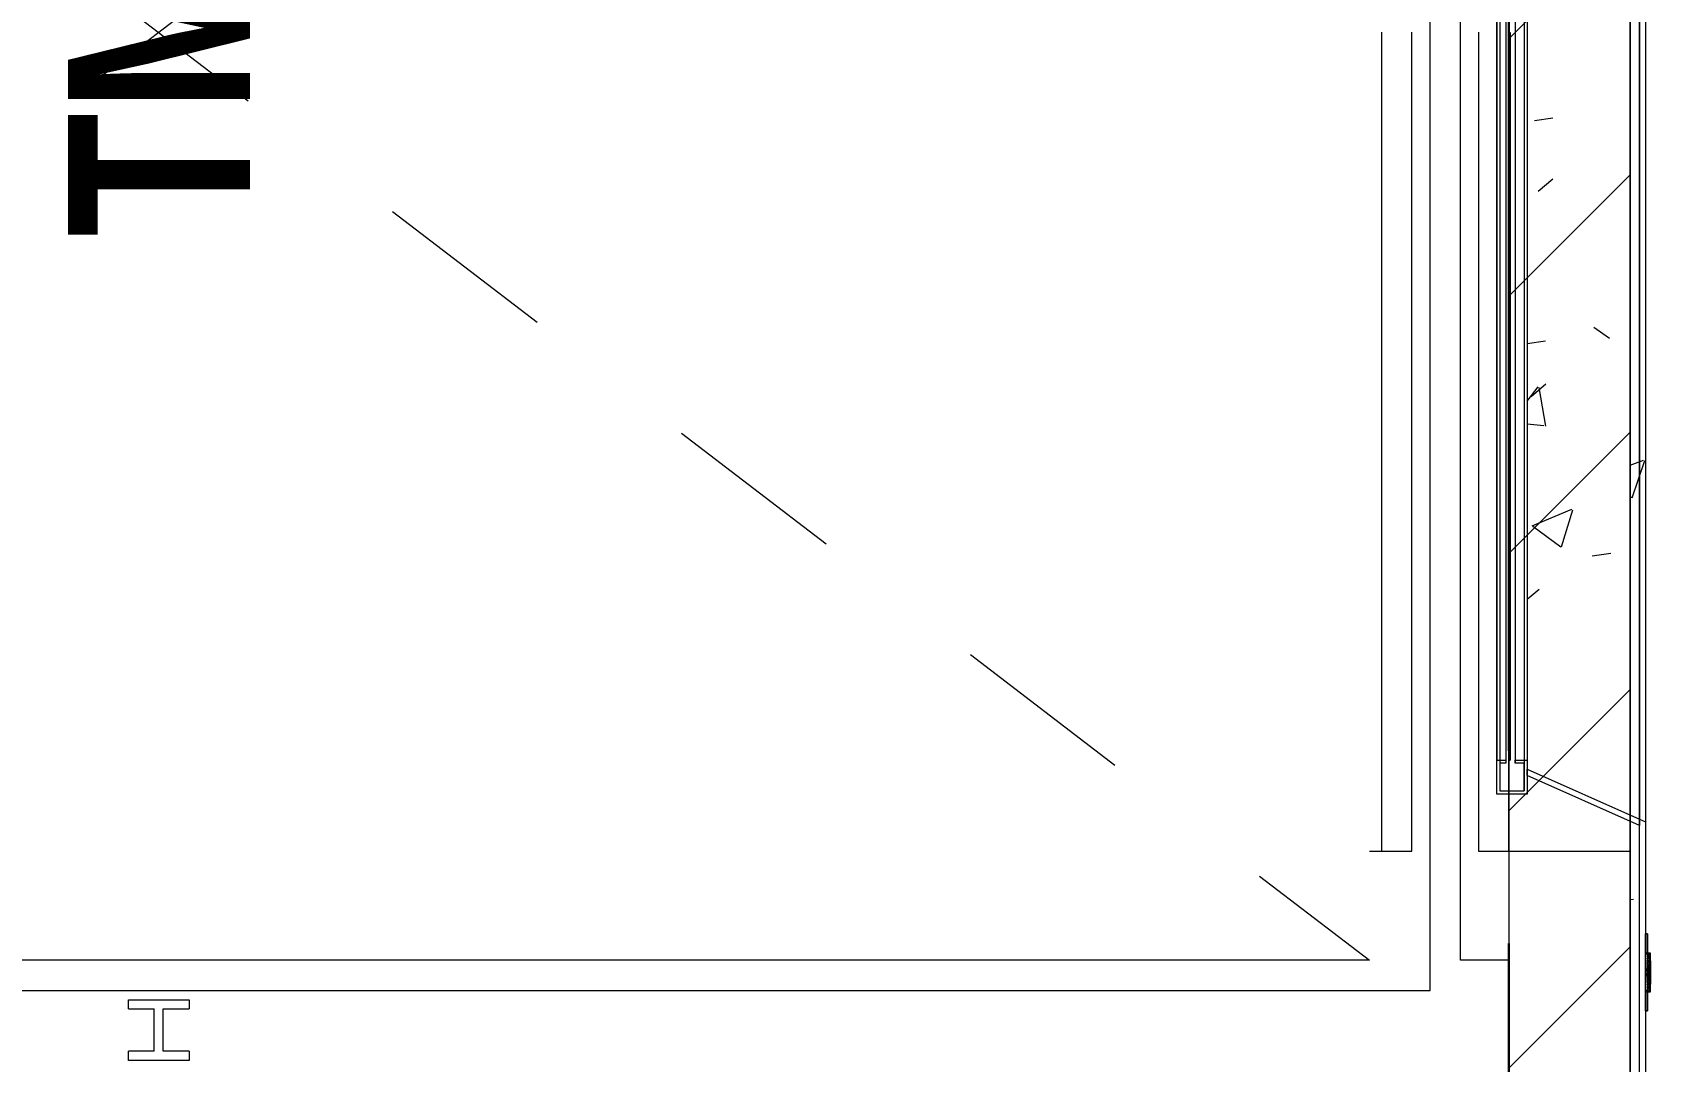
# Model space of a CAD drawing. Header units: millimetres. Extents: x -4000 to 187956, y -58990 to 162485.
# Drawn here: x 40567 to 43234, y 128288 to 129985 of the extents above; entities that cross this region are included whole.
import ezdxf

# ---------------------------------------------------------------- set-up
doc = ezdxf.new("R2010")
doc.units = ezdxf.units.MM
for name, pattern in [('Dash', [600, 300, -300]), ('Dash_2_', [635, 317.5, -317.5]), ('Grid Line', [2222.5, 1270, -317.5, 317.5, -317.5]), ('Grid Line 12_5mm', [2150, 1250, -300, 300, -300])]:
    doc.linetypes.add(name, pattern=pattern)
for name, color, linetype, lineweight in [('A-ANNO-NOTE', 131, 'Continuous', 9), ('A-DETL-GENF', 92, 'Continuous', 9), ('A-DOOR', 31, 'Continuous', 13), ('A-DOOR-HDLN', 31, 'Dash_2_', 13), ('A-WALL', 113, 'Continuous', 13), ('A-WALL-PATT', 111, 'Continuous', 13), ('S-GRID', 1, 'Continuous', 30)]:
    doc.layers.add(name, color=color, linetype=linetype, lineweight=lineweight)
doc.styles.add('Arial_B', font='arialbd.ttf', dxfattribs={"width": 0.8, "height": 300})

# ---------------------------------------------------------------- blocks, each defined once
blk = doc.blocks.new('VSC-THANG MÁY 2 - 2700-339595-FFS - TANG 1')
at = {"layer": 'A-DOOR', "lineweight": 9}
h = blk.add_hatch(dxfattribs=at)
h.set_pattern_fill('FP_13', color=256, style=0, pattern_type=2)
h.set_pattern_definition([(322.528, (-129909.95, 37102), (-63.7548, -665.734), [73.55, -809.046]), (264.53, (-129909.95, 37102), (764.226, 128.79), [55.732, -613.048]), (9.565, (-129915.26, 37046.5), (700.4678, -536.9537), [64.584, -710.419]), (318.764, (-129706.75, 37102), (-168.1687, -990.573), [109.674, -1206.419]), (6.066, (-129720.8, 37019.5), (989.697, -867.525), [97.033, -1067.36]), (260.365, (-129706.8, 37102), (989.706, -867.516), [83.729, -921.017]), (292.792, (-129757.55, 37009.2), (-409.058, -554.0287), [70.493, -775.42]), (233.56, (-129757.55, 37009.2), (736.752, -225.836), [57.39, -631.287]), (342.958, (-129791.64, 36963), (327.6892, -779.8634), [64.216, -706.372]), (310.028, (-129909.95, 37102), (338.21994, -11.28834), [31.734, -595.261, 31.734, -1249.664]), (310.028, (-129909.95, 37102), (338.21994, -11.28834), [-658.73, -612.571, 31.734, -605.359]), (278.201, (-129909.95, 37102), (400.7246, -244.1681), [30.681, -324.475, 30.681, -796.312]), (278.201, (-129909.95, 37102), (400.7246, -244.1681), [-385.837, -561.556, 30.681, -204.075]), (235.11, (-129909.95, 37309), (-22.91264, -495.4734), [31.494, -207.094, 31.494, -1700.653]), (235.11, (-129909.95, 37309), (-22.91264, -495.4734), [-270.081, -712.9, 31.494, -956.259]), (224.913, (-129909.95, 37401.8), (101.7087, -541.2912), [31.985, -283.018, 31.985, -1182.474]), (224.913, (-129909.95, 37401.8), (101.7087, -541.2912), [-346.988, -470.082, 31.985, -680.407])])
h.paths.add_polyline_path([(-1233, -100), (1383, -100), (1300.6, 85), (-1150.6, 85)])
h = blk.add_hatch(dxfattribs=at)
h.set_pattern_fill('FP_14', color=256, style=0, pattern_type=2)
h.set_pattern_definition([(320, (-129909.95, 43115), (-63.7558, -728.7365), [76.2, -838.2]), (265, (-129909.95, 43115), (764.2276, 140.9716), [60.96, -670.56]), (10.451, (-129915.26, 43054.3), (700.4668, -587.77), [64.76, -712.36]), (316.184, (-129706.75, 43115), (-168.171, -1084.316), [114.3, -1257.3]), (6.636, (-129720.8, 43024.6), (989.71, -949.61), [97.14, -1068.54]), (261.184, (-129706.8, 43115), (989.701, -949.621), [91.44, -1005.84]), (291, (-129757.55, 43013.4), (-409.0606, -606.4579), [76.2, -838.2]), (236, (-129757.55, 43013.4), (736.753, -247.2083), [60.96, -670.56]), (341.451, (-129791.64, 42962.86), (327.6855, -853.6683), [64.76, -712.36]), (307.5, (-129909.95, 43115), (338.2201, -12.3547), [33.528, -628.904, 33.528, -1320.292]), (307.5, (-129909.95, 43115), (338.2201, -12.3547), [-695.96, -647.192, 33.528, -639.572]), (277.5, (-129909.95, 43115), (400.7221, -267.2789), [33.528, -354.584, 33.528, -870.204]), (277.5, (-129909.95, 43115), (400.7221, -267.2789), [-421.64, -613.664, 33.528, -223.012]), (237.5, (-129909.95, 43341.57), (-22.91534, -542.36333), [33.528, -220.472, 33.528, -1810.512]), (237.5, (-129909.95, 43341.57), (-22.91534, -542.36333), [-287.528, -758.952, 33.528, -1018.032]), (227.5, (-129909.95, 43443.17), (101.7071, -592.517), [33.528, -296.672, 33.528, -1239.52]), (227.5, (-129909.95, 43443.17), (101.7071, -592.517), [-363.728, -492.76, 33.528, -713.232])])
h.paths.add_polyline_path([(-1885, -110), (2035, -110), (2035, -85), (-1885, -85)])
at = {"layer": 'A-DETL-GENF', "color": 250}
for p, q in [((-1620, 2390), (-1605, 2390)), ((-1620, 2290), (-1620, 2390)), ((-1605, 2347.5), (-1605, 2390)), ((-1535, 2390), (-1535, 2347.5)), ((-1535, 2390), (-1520, 2390)), ((-1520, 2390), (-1520, 2290)), ((-1605, 2347.5), (-1535, 2347.5)), ((-1605, 2290), (-1605, 2332.5)), ((-1605, 2332.5), (-1535, 2332.5)), ((-1535, 2332.5), (-1535, 2290)), ((-1605, 2290), (-1620, 2290)), ((-1520, 2290), (-1535, 2290))]:
    blk.add_line(p, q, dxfattribs=at)
at = {"layer": 'A-DOOR', "color": 171, "lineweight": 15}
for p, q in [((-1180.9, 135), (-1125, 135)), ((-1180.9, 115), (-1180.9, 135)), ((-1125, 135), (-1125, 130)), ((-1125, 135), (-1125, 130)), ((1275, 135), (-1125, 135)), ((-1180.9, 85), (-1180.9, 115)), ((-1130, 130), (-1175.9, 130)), ((-1175.9, 130), (-1175.9, 115)), ((-1175.9, 130), (-1175.9, 115)), ((1325.9, 130), (-1175.9, 130)), ((-1130, 120), (-1130, 130)), ((1280, 130), (-1130, 130)), ((1280, 120), (-1130, 120)), ((-1233, -100), (-1150.6, 85)), ((1330.9, 85), (-1180.9, 85)), ((-1885, -85), (2035, -85)), ((-1875, -100), (-1233, -100)), ((-1875, -100), (2025, -100)), ((1383, -100), (-1233, -100)), ((-1222.1, -100), (-1226.5, -110)), ((-1222.1, -100), (-1226.5, -110)), ((-1538.5, -110), (-1885, -110)), ((-1538.5, -110), (-1411.5, -110)), ((-1538.5, -113.2), (-1538.5, -110)), ((-1538.5, -113.2), (-1506.7, -113.2)), ((-1505.9, -116.4), (-1506.9, -116.4)), ((-1506.7, -110), (-1506.7, -113.2)), ((-1506.7, -113.2), (-1506.7, -116.4)), ((-1506.7, -116.4), (-1505.7, -116.4)), ((-1506.7, -116.4), (-1505.7, -116.4)), ((-1505.9, -118.5), (-1491.7, -118.5)), ((-1505.7, -116.4), (-1502.7, -116.4)), ((-1505.2, -110), (-1505.2, -113.2)), ((-1505.2, -114.8), (-1504.1, -114.8)), ((-1505.2, -114.8), (-1504.1, -114.8)), ((-1502.7, -114.8), (-1497.6, -114.8)), ((-1502.5, -116.4), (-1497.7, -116.4)), ((-1497.5, -116.4), (-1491.1, -116.4)), ((-1496.3, -114.8), (-1490.9, -114.8)), ((-1491.7, -118.5), (-1494.2, -118.5)), ((-1491.7, -118.5), (-1494.2, -118.5)), ((-1459.2, -118.5), (-1491.1, -118.5)), ((-1459.2, -118.5), (-1491.1, -118.5)), ((-1490.9, -116.4), (-1483.4, -116.4)), ((-1490.1, -114.8), (-1483.2, -114.8)), ((-1483.2, -116.4), (-1475.2, -116.4)), ((-1482.8, -114.8), (-1477.1, -114.8)), ((-1477, -114.8), (-1467.2, -114.8)), ((-1475, -116.4), (-1467, -116.4)), ((-1466.8, -114.8), (-1461, -114.8)), ((-1459.1, -114.8), (-1454.1, -114.8)), ((-1452.7, -116.4), (-1459.1, -116.4)), ((-1456.1, -118.5), (-1458.7, -118.5)), ((-1456.1, -118.5), (-1458.7, -118.5)), ((-1458.6, -118.5), (-1444.5, -118.5)), ((-1447.7, -116.4), (-1452.5, -116.4)), ((-1452.4, -114.8), (-1448.9, -114.8)), ((-1448.7, -114.8), (-1444.8, -114.8)), ((-1443.4, -116.4), (-1447.4, -116.4)), ((-1445.9, -114.8), (-1444.8, -114.8)), ((-1444.8, -113.2), (-1444.8, -110)), ((-1443.4, -116.4), (-1444.5, -116.4)), ((-1444.3, -116.4), (-1443.2, -116.4)), ((-1444.3, -116.4), (-1443.2, -116.4)), ((-1443.2, -113.2), (-1443.2, -110)), ((-1443.2, -113.2), (-1411.5, -113.2)), ((-1443.2, -116.4), (-1443.2, -113.2)), ((-1411.5, -113.2), (-1411.5, -110)), ((-1226.5, -110), (-1411.5, -110)), ((1376.5, -110), (-1226.5, -110))]:
    blk.add_line(p, q, dxfattribs=at)
at = {"layer": 'A-DOOR', "color": 5, "lineweight": 15}
for p, q in [((-1180.9, 115), (-1180.9, 135)), ((-1180.9, 135), (1330.9, 135)), ((2035, -110), (-1885, -110)), ((-1538.5, -110), (-1538.5, -113.2)), ((-1411.5, -113.2), (-1538.5, -113.2)), ((-1475.2, -116.4), (-1506.9, -116.4)), ((-1506.9, -116.4), (-1506.9, -118.5)), ((-1506.9, -118.5), (-1443.4, -118.5)), ((-1506.9, -118.5), (-1505.9, -118.5)), ((-1506.7, -113.2), (-1506.7, -116.4)), ((-1506.7, -116.4), (-1505.7, -116.4)), ((-1505.2, -113.2), (-1505.2, -114.8)), ((-1467, -116.4), (-1475, -116.4)), ((-1459.3, -116.4), (-1466.8, -116.4)), ((-1466.8, -116.4), (-1459.3, -116.4)), ((-1459.1, -116.4), (-1452.7, -116.4)), ((-1452.5, -116.4), (-1447.7, -116.4)), ((-1447.5, -116.4), (-1443.2, -116.4)), ((-1444.8, -114.8), (-1444.8, -113.2)), ((-1444.5, -118.5), (-1443.4, -118.5)), ((-1443.4, -118.5), (-1443.4, -116.4)), ((-1443.2, -116.4), (-1443.2, -113.2)), ((-1411.5, -113.2), (-1411.5, -110))]:
    blk.add_line(p, q, dxfattribs=at)
at = {"layer": 'A-DOOR', "color": 161, "lineweight": 15}
for p, q in [((-1180.9, 85), (-1180.9, 115)), ((-1175.9, 115), (-1175.9, 90)), ((-1175.9, 115), (-1175.9, 90)), ((-1130, 120), (-1130, 130)), ((-1125, 120), (-1130, 120)), ((-1125, 130), (-1125, 120)), ((-1125, 130), (-1125, 120)), ((1275, 120), (-1125, 120)), ((-1125, 113), (-1125, 115)), ((-1125, 115), (74.2, 115)), ((74.2, 113), (-1125, 113)), ((74.2, 115), (74.2, 113)), ((-1233, -100), (-1150.6, 85)), ((-1139.7, 85), (-1222.1, -100)), ((-1139.7, 85), (-1222.1, -100)), ((-1150.6, 85), (-1180.9, 85)), ((-1175.9, 90), (-1130, 90)), ((1325.9, 90), (-1175.9, 90)), ((1300.6, 85), (-1150.6, 85)), ((-1130, 90), (-1130, 105)), ((1280, 105), (-1130, 105)), ((1280, 90), (-1130, 90)), ((-1125, 90), (-1125, 85)), ((-1125, 90), (-1125, 85)), ((2025, -85), (-1875, -85)), ((-1506.7, -110), (-1538.5, -110)), ((-1506.7, -110), (-1538.5, -110)), ((-1506.7, -110), (-1506.7, -113.2)), ((-1475, -110), (-1506.7, -110)), ((-1506.7, -113.2), (-1506.7, -116.4)), ((-1506.7, -116.4), (-1505.7, -116.4)), ((-1506.7, -116.4), (-1505.7, -116.4)), ((-1505.2, -113.2), (-1505.2, -114.8)), ((-1505.2, -113.2), (-1505.2, -114.8)), ((-1502.9, -116.4), (-1505.2, -116.4)), ((-1502.9, -116.4), (-1505.2, -116.4)), ((-1502.7, -114.8), (-1497.6, -114.8)), ((-1497.8, -116.4), (-1502.7, -116.4)), ((-1497.8, -116.4), (-1502.7, -116.4)), ((-1496.3, -114.8), (-1490.9, -114.8)), ((-1491.8, -116.4), (-1496.3, -116.4)), ((-1491.1, -116.4), (-1496.3, -116.4)), ((-1494.2, -116.4), (-1491.7, -116.4)), ((-1494.2, -116.4), (-1491.7, -116.4)), ((-1491.1, -118.5), (-1467, -118.5)), ((-1491, -116.4), (-1483.5, -116.4)), ((-1491, -116.4), (-1483.5, -116.4)), ((-1490.1, -114.8), (-1483.2, -114.8)), ((-1483.4, -116.4), (-1490.1, -116.4)), ((-1483.3, -116.4), (-1475.2, -116.4)), ((-1483.3, -116.4), (-1475.2, -116.4)), ((-1482.8, -114.8), (-1480.4, -114.8)), ((-1475.2, -116.4), (-1482.8, -116.4)), ((-1480.4, -114.8), (-1480.4, -113.2)), ((-1479.2, -114.8), (-1480.4, -114.8)), ((-1480.4, -114.8), (-1479.2, -114.8)), ((-1479.2, -114.8), (-1479.2, -113.2)), ((-1477.5, -114.8), (-1479.2, -114.8)), ((-1479.2, -114.8), (-1477.5, -114.8)), ((-1477.5, -114.4), (-1477.5, -113.2)), ((-1477.5, -114.4), (-1477.5, -113.2)), ((-1477.5, -114.4), (-1477.5, -113.2)), ((-1472.5, -114.8), (-1476.9, -114.8)), ((-1476.9, -114.8), (-1472.5, -114.8)), ((-1443.2, -110), (-1475, -110)), ((-1475, -116.4), (-1470.3, -116.4)), ((-1475, -116.4), (-1470.3, -116.4)), ((-1467.2, -116.4), (-1475, -116.4)), ((-1472.5, -113.2), (-1472.5, -114.8)), ((-1472.5, -114.8), (-1472.5, -113.2)), ((-1472.5, -114.8), (-1472.5, -113.2)), ((-1472.5, -114.8), (-1470.8, -114.8)), ((-1470.8, -114.8), (-1472.5, -114.8)), ((-1470.8, -114.8), (-1470.8, -113.3)), ((-1470.8, -114.8), (-1469.6, -114.8)), ((-1469.6, -114.8), (-1470.8, -114.8)), ((-1470.3, -116.4), (-1466.9, -116.4)), ((-1470.3, -116.4), (-1466.9, -116.4)), ((-1468.8, -114.8), (-1467.2, -114.8)), ((-1467, -118.5), (-1459.3, -118.5)), ((-1466.8, -114.8), (-1461, -114.8)), ((-1459.9, -116.4), (-1466.8, -116.4)), ((-1465.7, -116.4), (-1459.2, -116.4)), ((-1465.7, -116.4), (-1459.2, -116.4)), ((-1459.1, -114.8), (-1454.1, -114.8)), ((-1453.7, -116.4), (-1459.1, -116.4)), ((-1458.7, -116.4), (-1456.8, -116.4)), ((-1458.7, -116.4), (-1456.1, -116.4)), ((-1453.7, -116.4), (-1458.6, -116.4)), ((-1456.8, -116.4), (-1456.1, -116.4)), ((-1452.4, -114.8), (-1448.9, -114.8)), ((-1447.5, -116.4), (-1452.4, -116.4)), ((-1447.5, -116.4), (-1452.4, -116.4)), ((-1448.7, -114.8), (-1445.9, -114.8)), ((-1444.8, -116.4), (-1447.3, -116.4)), ((-1444.8, -116.4), (-1447.3, -116.4)), ((-1444.8, -114.8), (-1444.8, -113.2)), ((-1444.8, -114.8), (-1444.8, -113.2)), ((-1444.3, -116.4), (-1443.2, -116.4)), ((-1444.3, -116.4), (-1443.2, -116.4)), ((-1411.5, -110), (-1443.2, -110)), ((-1443.2, -113.2), (-1443.2, -110)), ((-1411.5, -110), (-1443.2, -110)), ((-1443.2, -116.4), (-1443.2, -113.2))]:
    blk.add_line(p, q, dxfattribs=at)
at = {"layer": 'A-DOOR', "color": 151, "lineweight": 15}
for p, q in [((-1125, 115), (-1125, 113)), ((-1125, 115), (-72.4, 115)), ((-1125, 113), (-72.4, 113)), ((-76.9, 115), (-36.9, 115)), ((-36.9, 113), (-76.9, 113)), ((-59.6, 115), (-54.6, 115)), ((-59.6, 115), (-59.6, 113)), ((-54.6, 113), (-59.6, 113)), ((-54.6, 115), (-54.6, 113)), ((-38.9, 115), (74.2, 115)), ((-38.9, 113), (74.2, 113)), ((74.2, 115), (74.2, 113)), ((-1125, 85), (-1150.6, 85)), ((-1150.6, 85), (-1139.7, 85)), ((1289.7, 85), (-1139.7, 85)), ((-1130, 90), (-1130, 105)), ((-1130, 105), (-1125, 105)), ((-1125, 105), (-1125, 90)), ((-1125, 105), (-1125, 90)), ((1275, 105), (-1125, 105)), ((1275, 85), (-1125, 85)), ((-1505.7, -110), (-1506.7, -110)), ((-1505.7, -110), (-1506.7, -110)), ((-1506.7, -110), (-1506.7, -113.2)), ((-1506.7, -116.4), (-1505.7, -116.4)), ((-1504.1, -110), (-1505.2, -110)), ((-1497.6, -110), (-1505.2, -110)), ((-1505.2, -110), (-1497.6, -110)), ((-1505.2, -110), (-1504.1, -110)), ((-1505.2, -111), (-1505.2, -113.2)), ((-1505.2, -111), (-1505.2, -113.2)), ((-1505.2, -114.8), (-1504.1, -114.8)), ((-1505.2, -114.8), (-1504.1, -114.8)), ((-1505.2, -114.8), (-1504.1, -114.8)), ((-1505.2, -114.8), (-1504.1, -114.8)), ((-1502.7, -116.4), (-1504.4, -116.4)), ((-1504.4, -116.4), (-1502.7, -116.4)), ((-1504.4, -116.4), (-1502.7, -116.4)), ((-1497.6, -116.4), (-1502.5, -116.4)), ((-1502.5, -116.4), (-1497.7, -116.4)), ((-1502.5, -116.4), (-1497.7, -116.4)), ((-1491.7, -116.4), (-1496.4, -116.4)), ((-1496.4, -116.4), (-1491.8, -116.4)), ((-1496.4, -116.4), (-1491.8, -116.4)), ((-1490.9, -110), (-1496.3, -110)), ((-1496.3, -110), (-1490.9, -110)), ((-1483.2, -110), (-1490.1, -110)), ((-1490.1, -110), (-1483.2, -110)), ((-1483.4, -116.4), (-1490.1, -116.4)), ((-1467.2, -110), (-1482.8, -110)), ((-1482.8, -110), (-1467.2, -110)), ((-1475.2, -116.4), (-1482.8, -116.4)), ((-1480.4, -111.5), (-1480.4, -110)), ((-1480.4, -111.5), (-1480.4, -110)), ((-1479.2, -113.2), (-1480.4, -113.2)), ((-1480.4, -113.2), (-1479.2, -113.2)), ((-1480.4, -114.8), (-1479.3, -114.8)), ((-1479.2, -112.2), (-1479.2, -110)), ((-1479.2, -112.2), (-1479.2, -110)), ((-1477.6, -113.2), (-1479.1, -113.2)), ((-1479.1, -113.2), (-1477.6, -113.2)), ((-1478.8, -114.8), (-1478.8, -113.4)), ((-1477.5, -114.8), (-1478.8, -114.8)), ((-1478.8, -114.8), (-1477.5, -114.8)), ((-1477.5, -113.2), (-1477.5, -110)), ((-1477.5, -113.2), (-1477.5, -110)), ((-1477.5, -113.2), (-1477.5, -110)), ((-1477.5, -113.2), (-1477.5, -110)), ((-1477.5, -113.2), (-1477.5, -110)), ((-1477.5, -113.2), (-1477.5, -110)), ((-1477.5, -114.4), (-1477.5, -113.2)), ((-1472.5, -113.2), (-1477.5, -113.2)), ((-1477.5, -113.2), (-1472.5, -113.2)), ((-1476.9, -114.8), (-1477.5, -114.8)), ((-1477.5, -114.8), (-1476.9, -114.8)), ((-1477, -114.8), (-1472.5, -114.8)), ((-1467.2, -116.4), (-1475, -116.4)), ((-1472.5, -110), (-1472.5, -111.5)), ((-1472.5, -111.5), (-1472.5, -110)), ((-1472.5, -111.5), (-1472.5, -110)), ((-1472.5, -110), (-1472.5, -111.5)), ((-1472.5, -111.5), (-1472.5, -110)), ((-1472.5, -111.5), (-1472.5, -110)), ((-1472.5, -111.9), (-1472.5, -113.2)), ((-1472.5, -113.2), (-1472.5, -111.9)), ((-1472.5, -113.2), (-1472.5, -111.9)), ((-1472.5, -111.9), (-1472.5, -113.2)), ((-1472.5, -113.2), (-1472.5, -111.9)), ((-1472.5, -113.2), (-1472.5, -111.9)), ((-1472.5, -114.8), (-1472.5, -113.2)), ((-1472.5, -113.2), (-1470.9, -113.2)), ((-1470.9, -113.2), (-1472.5, -113.2)), ((-1472.5, -114.8), (-1471.2, -114.8)), ((-1471.2, -114.8), (-1472.5, -114.8)), ((-1471.2, -114.8), (-1471.2, -113.2)), ((-1470.8, -112.6), (-1470.8, -110)), ((-1470.8, -112.6), (-1470.8, -110)), ((-1470.7, -114.8), (-1469.6, -114.8)), ((-1469.6, -113.2), (-1469.6, -110)), ((-1469.6, -113.2), (-1469.6, -110)), ((-1459.9, -110), (-1466.8, -110)), ((-1466.8, -110), (-1459.9, -110)), ((-1459.9, -116.4), (-1465.6, -116.4)), ((-1453.7, -110), (-1459.1, -110)), ((-1459.1, -110), (-1453.7, -110)), ((-1453.6, -116.4), (-1458.6, -116.4)), ((-1458.6, -116.4), (-1453.6, -116.4)), ((-1458.6, -116.4), (-1453.6, -116.4)), ((-1447.7, -116.4), (-1452.5, -116.4)), ((-1452.5, -116.4), (-1447.7, -116.4)), ((-1452.5, -116.4), (-1447.7, -116.4)), ((-1444.8, -110), (-1452.4, -110)), ((-1452.4, -110), (-1444.8, -110)), ((-1447.5, -116.4), (-1445.6, -116.4)), ((-1447.5, -116.4), (-1445.6, -116.4)), ((-1445.6, -116.4), (-1447.4, -116.4)), ((-1444.8, -110), (-1445.9, -110)), ((-1445.9, -110), (-1444.8, -110)), ((-1445.9, -114.8), (-1444.8, -114.8)), ((-1445.9, -114.8), (-1444.8, -114.8)), ((-1445.9, -114.8), (-1444.8, -114.8)), ((-1445.9, -114.8), (-1444.8, -114.8)), ((-1444.8, -113.2), (-1444.8, -110)), ((-1444.8, -113.2), (-1444.8, -110)), ((-1443.2, -110), (-1444.3, -110)), ((-1443.2, -110), (-1444.3, -110)), ((-1444.3, -116.4), (-1443.2, -116.4)), ((-1443.2, -113.2), (-1443.2, -110))]:
    blk.add_line(p, q, dxfattribs=at)
at = {"layer": 'A-DOOR', "color": 255, "lineweight": 15}
for p, q in [((-72.4, 115), (-38.9, 115)), ((-72.4, 113), (-38.9, 113)), ((-59.6, 113), (-59.6, 115)), ((-54.6, 115), (-54.6, 113)), ((-1505.7, -110), (-1506.7, -110)), ((-1505.7, -110), (-1506.7, -110)), ((-1505.2, -113.2), (-1505.2, -114.8)), ((-1504.1, -116.4), (-1505.2, -116.4)), ((-1504.1, -116.4), (-1505.2, -116.4)), ((-1501.1, -110), (-1504.1, -110)), ((-1504.1, -110), (-1501.1, -110)), ((-1502.9, -116.4), (-1504.1, -116.4)), ((-1502.9, -116.4), (-1504.1, -116.4)), ((-1501.1, -116.4), (-1502.7, -116.4)), ((-1501.1, -116.4), (-1502.7, -116.4)), ((-1497.6, -110), (-1501.1, -110)), ((-1501.1, -110), (-1497.6, -110)), ((-1501.1, -114.8), (-1497.7, -114.8)), ((-1501.1, -114.8), (-1497.7, -114.8)), ((-1497.8, -116.4), (-1501.1, -116.4)), ((-1497.8, -116.4), (-1501.1, -116.4)), ((-1490.9, -110), (-1496.3, -110)), ((-1496.3, -110), (-1490.9, -110)), ((-1496.3, -114.8), (-1492.7, -114.8)), ((-1496.3, -114.8), (-1492.7, -114.8)), ((-1491.8, -116.4), (-1496.3, -116.4)), ((-1495.6, -116.4), (-1495.6, -114.8)), ((-1491.7, -116.4), (-1495.6, -116.4)), ((-1483.2, -110), (-1490.1, -110)), ((-1490.1, -110), (-1483.2, -110)), ((-1490.1, -114.8), (-1485.2, -114.8)), ((-1490.1, -114.8), (-1485.2, -114.8)), ((-1483.4, -116.4), (-1490.1, -116.4)), ((-1490.1, -116.4), (-1483.4, -116.4)), ((-1490.1, -116.4), (-1483.4, -116.4)), ((-1484.7, -114.8), (-1483.2, -114.8)), ((-1484.7, -114.8), (-1483.2, -114.8)), ((-1480.4, -110), (-1482.8, -110)), ((-1482.8, -110), (-1480.4, -110)), ((-1482.8, -114.8), (-1480.4, -114.8)), ((-1482.8, -114.8), (-1480.4, -114.8)), ((-1475.2, -116.4), (-1482.8, -116.4)), ((-1482.8, -116.4), (-1475.2, -116.4)), ((-1482.8, -116.4), (-1475.2, -116.4)), ((-1479.2, -110), (-1480.4, -110)), ((-1480.4, -110), (-1479.2, -110)), ((-1479.2, -110), (-1480.4, -110)), ((-1480.4, -110), (-1479.2, -110)), ((-1477.5, -110), (-1479.2, -110)), ((-1479.2, -110), (-1477.5, -110)), ((-1477.5, -110), (-1479.2, -110)), ((-1479.2, -110), (-1477.5, -110)), ((-1478.8, -112.5), (-1478.8, -110)), ((-1478.8, -112.5), (-1478.8, -110)), ((-1477.5, -114.8), (-1478.8, -114.8)), ((-1478.8, -114.8), (-1477.5, -114.8)), ((-1472.5, -110), (-1477.5, -110)), ((-1477.5, -110), (-1472.5, -110)), ((-1477.5, -113.2), (-1477.5, -110)), ((-1472.5, -110), (-1477.5, -110)), ((-1477.5, -110), (-1472.5, -110)), ((-1477.5, -113.2), (-1477.5, -110)), ((-1477.5, -114.4), (-1477.5, -113.2)), ((-1475, -114.8), (-1475, -116.4)), ((-1467.2, -116.4), (-1475, -116.4)), ((-1475, -116.4), (-1467.2, -116.4)), ((-1475, -116.4), (-1467.2, -116.4)), ((-1472.5, -110), (-1470.8, -110)), ((-1470.8, -110), (-1472.5, -110)), ((-1472.5, -111.5), (-1472.5, -110)), ((-1472.5, -110), (-1470.8, -110)), ((-1470.8, -110), (-1472.5, -110)), ((-1472.5, -111.5), (-1472.5, -110)), ((-1472.5, -113.2), (-1472.5, -111.9)), ((-1472.5, -113.2), (-1472.5, -111.9)), ((-1472.5, -114.8), (-1472.5, -113.2)), ((-1472.5, -113.2), (-1471.2, -113.2)), ((-1471.2, -113.2), (-1472.5, -113.2)), ((-1472.5, -114.8), (-1471.2, -114.8)), ((-1471.2, -114.8), (-1472.5, -114.8)), ((-1471.2, -112.3), (-1471.2, -110)), ((-1471.2, -112.3), (-1471.2, -110)), ((-1470.8, -110), (-1469.6, -110)), ((-1469.6, -110), (-1470.8, -110)), ((-1470.8, -110), (-1469.6, -110)), ((-1469.6, -110), (-1470.8, -110)), ((-1467.2, -110), (-1469.6, -110)), ((-1469.6, -110), (-1467.2, -110)), ((-1468.8, -114.8), (-1467.2, -114.8)), ((-1468.8, -114.8), (-1467.2, -114.8)), ((-1459.9, -110), (-1466.8, -110)), ((-1466.8, -110), (-1459.9, -110)), ((-1466.8, -114.8), (-1461.7, -114.8)), ((-1466.8, -114.8), (-1461.7, -114.8)), ((-1459.9, -116.4), (-1465.6, -116.4)), ((-1465.6, -116.4), (-1459.9, -116.4)), ((-1465.6, -116.4), (-1459.9, -116.4)), ((-1453.7, -110), (-1459.1, -110)), ((-1459.1, -110), (-1453.7, -110)), ((-1459.1, -114.8), (-1455.1, -114.8)), ((-1459.1, -114.8), (-1455.1, -114.8)), ((-1454.4, -116.4), (-1458.7, -116.4)), ((-1453.7, -116.4), (-1458.6, -116.4)), ((-1448.9, -110), (-1452.4, -110)), ((-1452.4, -110), (-1448.9, -110)), ((-1452.4, -114.8), (-1448.9, -114.8)), ((-1452.4, -114.8), (-1448.9, -114.8)), ((-1448.9, -116.4), (-1452.4, -116.4)), ((-1448.9, -116.4), (-1452.4, -116.4)), ((-1445.9, -110), (-1448.9, -110)), ((-1448.9, -110), (-1445.9, -110)), ((-1447.5, -116.4), (-1448.9, -116.4)), ((-1447.5, -116.4), (-1448.9, -116.4)), ((-1448.7, -114.8), (-1447.3, -114.8)), ((-1448.7, -114.8), (-1447.3, -114.8)), ((-1445.9, -116.4), (-1447.3, -116.4)), ((-1445.9, -116.4), (-1447.3, -116.4)), ((-1444.8, -116.4), (-1445.9, -116.4)), ((-1444.8, -116.4), (-1445.9, -116.4)), ((-1444.8, -114.8), (-1444.8, -113.2)), ((-1443.2, -110), (-1444.3, -110)), ((-1443.2, -110), (-1444.3, -110))]:
    blk.add_line(p, q, dxfattribs=at)
at = {"layer": 'A-DOOR', "color": 50, "lineweight": 15}
for p, q in [((-1505.7, -110), (-1506.7, -110)), ((-1504.1, -110), (-1505.2, -110)), ((-1504.1, -110), (-1505.2, -110)), ((-1504.1, -110), (-1505.2, -110)), ((-1504.1, -110), (-1505.2, -110)), ((-1505.2, -110), (-1504.1, -110)), ((-1505.2, -110), (-1504.1, -110)), ((-1504.1, -110), (-1505.2, -110)), ((-1504.1, -110), (-1505.2, -110)), ((-1505.2, -110), (-1504.1, -110)), ((-1505.2, -110), (-1504.1, -110)), ((-1505.2, -111), (-1505.2, -113.2)), ((-1505.2, -114.8), (-1504.1, -114.8)), ((-1505.2, -114.8), (-1504.1, -114.8)), ((-1504.1, -116.4), (-1505.2, -116.4)), ((-1504.1, -116.4), (-1505.2, -116.4)), ((-1497.5, -110), (-1504.4, -110)), ((-1502.5, -110), (-1504.4, -110)), ((-1502.5, -110), (-1504.4, -110)), ((-1502.5, -110), (-1504.4, -110)), ((-1497.5, -110), (-1504.4, -110)), ((-1504.4, -116.4), (-1502.7, -116.4)), ((-1504.4, -116.4), (-1502.7, -116.4)), ((-1504.4, -116.4), (-1502.7, -116.4)), ((-1497.5, -110), (-1504.1, -110)), ((-1501.1, -110), (-1504.1, -110)), ((-1501.1, -110), (-1504.1, -110)), ((-1501.1, -110), (-1504.1, -110)), ((-1501.1, -110), (-1504.1, -110)), ((-1504.1, -110), (-1501.1, -110)), ((-1504.1, -110), (-1501.1, -110)), ((-1501.1, -110), (-1504.1, -110)), ((-1497.6, -110), (-1504.1, -110)), ((-1504.1, -110), (-1497.6, -110)), ((-1504.1, -110), (-1501.1, -110)), ((-1497.5, -110), (-1504.1, -110)), ((-1504.1, -113.2), (-1502.6, -113.2)), ((-1502.9, -116.4), (-1504.1, -116.4)), ((-1502.9, -116.4), (-1504.1, -116.4)), ((-1501.1, -116.4), (-1502.7, -116.4)), ((-1501.1, -116.4), (-1502.7, -116.4)), ((-1497.5, -110), (-1502.5, -110)), ((-1497.5, -110), (-1502.5, -110)), ((-1497.5, -110), (-1502.5, -110)), ((-1502.5, -116.4), (-1497.7, -116.4)), ((-1502.5, -116.4), (-1497.7, -116.4)), ((-1502.5, -116.4), (-1497.7, -116.4)), ((-1497.6, -110), (-1501.1, -110)), ((-1497.6, -110), (-1501.1, -110)), ((-1497.6, -110), (-1501.1, -110)), ((-1497.6, -110), (-1501.1, -110)), ((-1501.1, -110), (-1497.6, -110)), ((-1501.1, -110), (-1497.6, -110)), ((-1497.6, -110), (-1501.1, -110)), ((-1501.1, -110), (-1497.6, -110)), ((-1501.1, -114.8), (-1497.7, -114.8)), ((-1501.1, -114.8), (-1497.7, -114.8)), ((-1501.1, -114.8), (-1497.7, -114.8)), ((-1501.1, -114.8), (-1497.7, -114.8)), ((-1497.8, -116.4), (-1501.1, -116.4)), ((-1497.8, -116.4), (-1501.1, -116.4)), ((-1500, -113.2), (-1498.7, -113.2)), ((-1490.9, -110), (-1496.4, -110)), ((-1490.9, -110), (-1496.4, -110)), ((-1490.9, -110), (-1496.4, -110)), ((-1490.9, -110), (-1496.4, -110)), ((-1490.9, -110), (-1496.4, -110)), ((-1490.9, -110), (-1496.3, -110)), ((-1490.9, -110), (-1496.3, -110)), ((-1490.9, -110), (-1496.3, -110)), ((-1490.9, -110), (-1496.3, -110)), ((-1490.9, -110), (-1496.3, -110)), ((-1496.3, -110), (-1490.9, -110)), ((-1496.3, -110), (-1490.9, -110)), ((-1490.9, -110), (-1496.3, -110)), ((-1490.9, -110), (-1496.3, -110)), ((-1496.3, -110), (-1490.9, -110)), ((-1496.3, -110), (-1490.9, -110)), ((-1490.9, -110), (-1496.3, -110)), ((-1495.8, -116.4), (-1491.8, -116.4)), ((-1495.8, -116.4), (-1491.8, -116.4)), ((-1495.8, -116.4), (-1491.8, -116.4)), ((-1495.7, -114.8), (-1492.7, -114.8)), ((-1495.7, -114.8), (-1492.7, -114.8)), ((-1495.7, -114.8), (-1492.7, -114.8)), ((-1495.7, -114.8), (-1492.7, -114.8)), ((-1491.8, -116.4), (-1495.7, -116.4)), ((-1491.8, -116.4), (-1495.7, -116.4)), ((-1491.8, -116.4), (-1495.7, -116.4)), ((-1495.6, -113.2), (-1494.2, -113.2)), ((-1494.2, -113.2), (-1495.6, -113.2)), ((-1495.6, -113.2), (-1494.2, -113.2)), ((-1495.6, -114.8), (-1495.6, -113.2)), ((-1494.2, -113.2), (-1495.6, -113.2)), ((-1495.6, -113.2), (-1494.2, -113.2)), ((-1495.6, -114.8), (-1495.6, -113.2)), ((-1495.6, -116.4), (-1495.6, -114.8)), ((-1491.7, -116.4), (-1495.6, -116.4)), ((-1495.6, -116.4), (-1491.7, -116.4)), ((-1495.6, -116.4), (-1491.7, -116.4)), ((-1492.2, -113.2), (-1490.9, -113.2)), ((-1490.9, -113.2), (-1492.2, -113.2)), ((-1492.2, -113.2), (-1490.9, -113.2)), ((-1490.9, -113.2), (-1492.2, -113.2)), ((-1492.2, -113.2), (-1490.9, -113.2)), ((-1483.2, -110), (-1490.1, -110)), ((-1483.2, -110), (-1490.1, -110)), ((-1483.2, -110), (-1490.1, -110)), ((-1483.2, -110), (-1490.1, -110)), ((-1483.2, -110), (-1490.1, -110)), ((-1483.2, -110), (-1490.1, -110)), ((-1483.2, -110), (-1490.1, -110)), ((-1490.1, -110), (-1483.2, -110)), ((-1490.1, -110), (-1483.2, -110)), ((-1483.2, -110), (-1490.1, -110)), ((-1483.2, -110), (-1490.1, -110)), ((-1483.2, -110), (-1490.1, -110)), ((-1483.2, -110), (-1490.1, -110)), ((-1483.2, -110), (-1490.1, -110)), ((-1490.1, -110), (-1483.2, -110)), ((-1490.1, -110), (-1483.2, -110)), ((-1483.2, -110), (-1490.1, -110)), ((-1490.1, -113.2), (-1487, -113.2)), ((-1487, -113.2), (-1490.1, -113.2)), ((-1490.1, -113.2), (-1487, -113.2)), ((-1487, -113.2), (-1490.1, -113.2)), ((-1490.1, -113.2), (-1487, -113.2)), ((-1490.1, -114.8), (-1485.2, -114.8)), ((-1490.1, -114.8), (-1485.2, -114.8)), ((-1490.1, -114.8), (-1485.2, -114.8)), ((-1490.1, -114.8), (-1485.2, -114.8)), ((-1483.4, -116.4), (-1490.1, -116.4)), ((-1490.1, -116.4), (-1483.4, -116.4)), ((-1483.4, -116.4), (-1490.1, -116.4)), ((-1490.1, -116.4), (-1483.4, -116.4)), ((-1490.1, -116.4), (-1483.4, -116.4)), ((-1483.4, -116.4), (-1490.1, -116.4)), ((-1483.4, -116.4), (-1490.1, -116.4)), ((-1490.1, -116.4), (-1483.4, -116.4)), ((-1490.1, -116.4), (-1483.4, -116.4)), ((-1483.4, -116.4), (-1490.1, -116.4)), ((-1483.4, -116.4), (-1490.1, -116.4)), ((-1486.4, -113.2), (-1483.2, -113.2)), ((-1483.2, -113.2), (-1486.4, -113.2)), ((-1486.4, -113.2), (-1483.2, -113.2)), ((-1483.2, -113.2), (-1486.4, -113.2)), ((-1486.4, -113.2), (-1483.2, -113.2)), ((-1484.7, -114.8), (-1483.2, -114.8)), ((-1484.7, -114.8), (-1483.2, -114.8)), ((-1484.7, -114.8), (-1483.2, -114.8)), ((-1484.7, -114.8), (-1483.2, -114.8)), ((-1480.4, -110), (-1482.8, -110)), ((-1480.4, -110), (-1482.8, -110)), ((-1480.4, -110), (-1482.8, -110)), ((-1480.4, -110), (-1482.8, -110)), ((-1480.4, -110), (-1482.8, -110)), ((-1480.4, -110), (-1482.8, -110)), ((-1480.4, -110), (-1482.8, -110)), ((-1482.8, -110), (-1480.4, -110)), ((-1482.8, -110), (-1480.4, -110)), ((-1480.4, -110), (-1482.8, -110)), ((-1480.4, -110), (-1482.8, -110)), ((-1480.4, -110), (-1482.8, -110)), ((-1480.4, -110), (-1482.8, -110)), ((-1480.4, -110), (-1482.8, -110)), ((-1482.8, -110), (-1480.4, -110)), ((-1482.8, -110), (-1480.4, -110)), ((-1480.4, -110), (-1482.8, -110)), ((-1482.8, -113.2), (-1480.4, -113.2)), ((-1480.4, -113.2), (-1482.8, -113.2)), ((-1482.8, -113.2), (-1480.4, -113.2)), ((-1480.4, -113.2), (-1482.8, -113.2)), ((-1482.8, -113.2), (-1480.4, -113.2)), ((-1482.8, -114.8), (-1480.4, -114.8)), ((-1482.8, -114.8), (-1480.4, -114.8)), ((-1482.8, -114.8), (-1480.4, -114.8)), ((-1482.8, -114.8), (-1480.4, -114.8)), ((-1475.2, -116.4), (-1482.8, -116.4)), ((-1482.8, -116.4), (-1475.2, -116.4)), ((-1475.2, -116.4), (-1482.8, -116.4)), ((-1482.8, -116.4), (-1475.2, -116.4)), ((-1482.8, -116.4), (-1475.2, -116.4)), ((-1475.2, -116.4), (-1482.8, -116.4)), ((-1475.2, -116.4), (-1482.8, -116.4)), ((-1482.8, -116.4), (-1475.2, -116.4)), ((-1482.8, -116.4), (-1475.2, -116.4)), ((-1475.2, -116.4), (-1482.8, -116.4)), ((-1475.2, -116.4), (-1482.8, -116.4)), ((-1479.3, -110), (-1480.4, -110)), ((-1479.2, -110), (-1480.4, -110)), ((-1479.3, -110), (-1480.4, -110)), ((-1479.3, -110), (-1480.4, -110)), ((-1479.3, -110), (-1480.4, -110)), ((-1479.3, -110), (-1480.4, -110)), ((-1479.3, -110), (-1480.4, -110)), ((-1479.3, -110), (-1480.4, -110)), ((-1480.4, -110), (-1479.3, -110)), ((-1480.4, -110), (-1479.3, -110)), ((-1479.3, -110), (-1480.4, -110)), ((-1480.4, -110), (-1479.3, -110)), ((-1479.3, -110), (-1480.4, -110)), ((-1479.3, -110), (-1480.4, -110)), ((-1479.3, -110), (-1480.4, -110)), ((-1479.3, -110), (-1480.4, -110)), ((-1480.4, -110), (-1479.3, -110)), ((-1480.4, -110), (-1479.3, -110)), ((-1479.2, -110), (-1480.4, -110)), ((-1480.4, -113.2), (-1479.2, -113.2)), ((-1479.2, -113.2), (-1480.4, -113.2)), ((-1480.4, -113.2), (-1479.2, -113.2)), ((-1479.2, -113.2), (-1480.4, -113.2)), ((-1480.4, -113.2), (-1479.2, -113.2)), ((-1480.4, -114.8), (-1479.3, -114.8)), ((-1480.4, -114.8), (-1479.3, -114.8)), ((-1480.4, -114.8), (-1479.3, -114.8)), ((-1480.4, -114.8), (-1479.3, -114.8)), ((-1480.4, -114.8), (-1479.3, -114.8)), ((-1480.4, -114.8), (-1479.3, -114.8)), ((-1477.5, -110), (-1478.8, -110)), ((-1477.5, -110), (-1478.8, -110)), ((-1478.8, -110), (-1477.5, -110)), ((-1477.5, -110), (-1478.8, -110)), ((-1478.8, -110), (-1477.5, -110)), ((-1477.5, -110), (-1478.8, -110)), ((-1477.5, -110), (-1478.8, -110)), ((-1478.8, -110), (-1477.5, -110)), ((-1477.5, -110), (-1478.8, -110)), ((-1478.8, -110), (-1477.5, -110)), ((-1477.5, -110), (-1478.8, -110)), ((-1477.5, -110), (-1478.8, -110)), ((-1477.5, -110), (-1478.8, -110)), ((-1477.5, -110), (-1478.8, -110)), ((-1477.5, -110), (-1478.8, -110)), ((-1477.5, -110), (-1478.8, -110)), ((-1478.8, -110), (-1477.5, -110)), ((-1478.8, -110), (-1477.5, -110)), ((-1477.5, -110), (-1478.8, -110)), ((-1478.8, -110), (-1477.5, -110)), ((-1477.5, -110), (-1478.8, -110)), ((-1477.5, -110), (-1478.8, -110)), ((-1477.5, -110), (-1478.8, -110)), ((-1477.5, -110), (-1478.8, -110)), ((-1478.8, -110), (-1477.5, -110)), ((-1478.8, -110), (-1477.5, -110)), ((-1477.5, -110), (-1478.8, -110)), ((-1478.8, -114.8), (-1477.5, -114.8)), ((-1478.8, -114.8), (-1477.5, -114.8)), ((-1478.8, -114.8), (-1477.5, -114.8)), ((-1478.8, -114.8), (-1477.5, -114.8)), ((-1478.8, -114.8), (-1477.5, -114.8)), ((-1478.8, -114.8), (-1477.5, -114.8)), ((-1478.8, -114.8), (-1477.5, -114.8)), ((-1477.5, -113.2), (-1477.5, -110)), ((-1477.5, -113.2), (-1477.5, -110)), ((-1477.5, -113.2), (-1477.5, -110)), ((-1477.5, -113.2), (-1477.5, -110)), ((-1477.5, -114.4), (-1477.5, -113.2)), ((-1475, -110), (-1477, -110)), ((-1472.5, -110), (-1477, -110)), ((-1472.5, -110), (-1477, -110)), ((-1472.5, -110), (-1477, -110)), ((-1475, -110), (-1477, -110)), ((-1475, -110), (-1477, -110)), ((-1475, -110), (-1477, -110)), ((-1477, -110), (-1475, -110)), ((-1477, -110), (-1472.5, -110)), ((-1475, -110), (-1477, -110)), ((-1477, -110), (-1475, -110)), ((-1475, -110), (-1477, -110)), ((-1475, -110), (-1477, -110)), ((-1475, -110), (-1477, -110)), ((-1475, -110), (-1477, -110)), ((-1477, -110), (-1475, -110)), ((-1477, -110), (-1475, -110)), ((-1477, -114.8), (-1475, -114.8)), ((-1477, -114.8), (-1475, -114.8)), ((-1477, -114.8), (-1475, -114.8)), ((-1477, -114.8), (-1472.5, -114.8)), ((-1477, -114.8), (-1472.5, -114.8)), ((-1477, -114.8), (-1475, -114.8)), ((-1472.5, -110), (-1476.9, -110)), ((-1472.5, -110), (-1476.9, -110)), ((-1476.9, -113.2), (-1472.5, -113.2)), ((-1475, -113.2), (-1476.9, -113.2)), ((-1476.9, -113.2), (-1472.5, -113.2)), ((-1472.5, -113.2), (-1476.9, -113.2)), ((-1476.9, -113.2), (-1475, -113.2)), ((-1472.5, -110), (-1475, -110)), ((-1472.5, -110), (-1475, -110)), ((-1472.5, -110), (-1475, -110)), ((-1472.5, -110), (-1475, -110)), ((-1475, -110), (-1472.5, -110)), ((-1472.5, -110), (-1475, -110)), ((-1475, -110), (-1472.5, -110)), ((-1472.5, -110), (-1475, -110)), ((-1472.5, -110), (-1475, -110)), ((-1472.5, -110), (-1475, -110)), ((-1472.5, -110), (-1475, -110)), ((-1475, -110), (-1472.5, -110)), ((-1475, -110), (-1472.5, -110)), ((-1472.5, -113.2), (-1475, -113.2)), ((-1475, -113.2), (-1475, -114.8)), ((-1475, -113.2), (-1472.5, -113.2)), ((-1475, -113.2), (-1475, -114.8)), ((-1475, -114.8), (-1475, -116.4)), ((-1475, -114.8), (-1472.5, -114.8)), ((-1475, -114.8), (-1472.5, -114.8)), ((-1475, -114.8), (-1472.5, -114.8)), ((-1475, -114.8), (-1472.5, -114.8)), ((-1475, -116.4), (-1467.2, -116.4)), ((-1467.2, -116.4), (-1475, -116.4)), ((-1475, -116.4), (-1467.2, -116.4)), ((-1467.2, -116.4), (-1475, -116.4)), ((-1475, -116.4), (-1467.2, -116.4)), ((-1467.2, -116.4), (-1475, -116.4)), ((-1467.2, -116.4), (-1475, -116.4)), ((-1475, -116.4), (-1467.2, -116.4)), ((-1475, -116.4), (-1467.2, -116.4)), ((-1467.2, -116.4), (-1475, -116.4)), ((-1467.2, -116.4), (-1475, -116.4)), ((-1471.2, -110), (-1472.5, -110)), ((-1472.5, -110), (-1471.2, -110)), ((-1471.2, -110), (-1472.5, -110)), ((-1472.5, -110), (-1471.2, -110)), ((-1471.2, -110), (-1472.5, -110)), ((-1472.5, -111.5), (-1472.5, -110)), ((-1472.5, -111.5), (-1472.5, -110)), ((-1471.2, -110), (-1472.5, -110)), ((-1472.5, -110), (-1471.2, -110)), ((-1471.2, -110), (-1472.5, -110)), ((-1472.5, -110), (-1471.2, -110)), ((-1471.2, -110), (-1472.5, -110)), ((-1472.5, -111.5), (-1472.5, -110)), ((-1472.5, -111.5), (-1472.5, -110)), ((-1471.2, -110), (-1472.5, -110)), ((-1471.2, -110), (-1472.5, -110)), ((-1471.2, -110), (-1472.5, -110)), ((-1471.2, -110), (-1472.5, -110)), ((-1471.2, -110), (-1472.5, -110)), ((-1471.2, -110), (-1472.5, -110)), ((-1472.5, -110), (-1471.2, -110)), ((-1472.5, -110), (-1471.2, -110)), ((-1471.2, -110), (-1472.5, -110)), ((-1472.5, -110), (-1471.2, -110)), ((-1471.2, -110), (-1472.5, -110)), ((-1471.2, -110), (-1472.5, -110)), ((-1471.2, -110), (-1472.5, -110)), ((-1471.2, -110), (-1472.5, -110)), ((-1472.5, -110), (-1471.2, -110)), ((-1472.5, -110), (-1471.2, -110)), ((-1471.2, -110), (-1472.5, -110)), ((-1472.5, -113.2), (-1472.5, -111.9)), ((-1472.5, -113.2), (-1472.5, -111.9)), ((-1472.5, -113.2), (-1472.5, -111.9)), ((-1472.5, -113.2), (-1472.5, -111.9)), ((-1472.5, -114.8), (-1472.5, -113.2)), ((-1472.5, -113.2), (-1471.2, -113.2)), ((-1472.5, -113.2), (-1471.2, -113.2)), ((-1471.2, -113.2), (-1472.5, -113.2)), ((-1472.5, -113.2), (-1471.2, -113.2)), ((-1471.2, -113.2), (-1472.5, -113.2)), ((-1472.5, -113.2), (-1471.2, -113.2)), ((-1471.2, -113.2), (-1472.5, -113.2)), ((-1472.5, -114.8), (-1471.2, -114.8)), ((-1472.5, -114.8), (-1471.2, -114.8)), ((-1472.5, -114.8), (-1471.2, -114.8)), ((-1472.5, -114.8), (-1471.2, -114.8)), ((-1472.5, -114.8), (-1471.2, -114.8)), ((-1472.5, -114.8), (-1471.2, -114.8)), ((-1472.5, -114.8), (-1471.2, -114.8)), ((-1469.6, -110), (-1470.8, -110)), ((-1469.6, -110), (-1470.8, -110)), ((-1469.6, -110), (-1470.7, -110)), ((-1469.6, -110), (-1470.7, -110)), ((-1469.6, -110), (-1470.7, -110)), ((-1469.6, -110), (-1470.7, -110)), ((-1469.6, -110), (-1470.7, -110)), ((-1469.6, -110), (-1470.7, -110)), ((-1469.6, -110), (-1470.7, -110)), ((-1470.7, -110), (-1469.6, -110)), ((-1470.7, -110), (-1469.6, -110)), ((-1469.6, -110), (-1470.7, -110)), ((-1470.7, -110), (-1469.6, -110)), ((-1469.6, -110), (-1470.7, -110)), ((-1469.6, -110), (-1470.7, -110)), ((-1469.6, -110), (-1470.7, -110)), ((-1469.6, -110), (-1470.7, -110)), ((-1470.7, -110), (-1469.6, -110)), ((-1470.7, -110), (-1469.6, -110)), ((-1470.7, -114.8), (-1469.6, -114.8)), ((-1470.7, -114.8), (-1469.6, -114.8)), ((-1470.7, -114.8), (-1469.6, -114.8)), ((-1470.7, -114.8), (-1469.6, -114.8)), ((-1470.7, -114.8), (-1469.6, -114.8)), ((-1470.7, -114.8), (-1469.6, -114.8)), ((-1467.2, -110), (-1469.6, -110)), ((-1467.2, -110), (-1469.6, -110)), ((-1467.2, -110), (-1469.6, -110)), ((-1467.2, -110), (-1469.6, -110)), ((-1467.2, -110), (-1469.6, -110)), ((-1467.2, -110), (-1469.6, -110)), ((-1467.2, -110), (-1469.6, -110)), ((-1469.6, -110), (-1467.2, -110)), ((-1469.6, -110), (-1467.2, -110)), ((-1467.2, -110), (-1469.6, -110)), ((-1467.2, -110), (-1469.6, -110)), ((-1467.2, -110), (-1469.6, -110)), ((-1467.2, -110), (-1469.6, -110)), ((-1467.2, -110), (-1469.6, -110)), ((-1469.6, -110), (-1467.2, -110)), ((-1469.6, -110), (-1467.2, -110)), ((-1467.2, -110), (-1469.6, -110)), ((-1469.6, -113.2), (-1467.2, -113.2)), ((-1469.6, -113.2), (-1467.2, -113.2)), ((-1467.2, -113.2), (-1469.6, -113.2)), ((-1469.6, -113.2), (-1467.2, -113.2)), ((-1467.2, -113.2), (-1469.6, -113.2)), ((-1468.8, -114.8), (-1467.2, -114.8)), ((-1468.8, -114.8), (-1467.2, -114.8)), ((-1468.8, -114.8), (-1467.2, -114.8)), ((-1468.8, -114.8), (-1467.2, -114.8)), ((-1459.9, -110), (-1466.8, -110)), ((-1459.9, -110), (-1466.8, -110)), ((-1459.9, -110), (-1466.8, -110)), ((-1459.9, -110), (-1466.8, -110)), ((-1459.9, -110), (-1466.8, -110)), ((-1459.9, -110), (-1466.8, -110)), ((-1459.9, -110), (-1466.8, -110)), ((-1466.8, -110), (-1459.9, -110)), ((-1466.8, -110), (-1459.9, -110)), ((-1459.9, -110), (-1466.8, -110)), ((-1459.9, -110), (-1466.8, -110)), ((-1459.9, -110), (-1466.8, -110)), ((-1459.9, -110), (-1466.8, -110)), ((-1459.9, -110), (-1466.8, -110)), ((-1466.8, -110), (-1459.9, -110)), ((-1466.8, -110), (-1459.9, -110)), ((-1459.9, -110), (-1466.8, -110)), ((-1466.8, -113.2), (-1463.6, -113.2)), ((-1466.8, -113.2), (-1463.6, -113.2)), ((-1463.6, -113.2), (-1466.8, -113.2)), ((-1466.8, -113.2), (-1463.6, -113.2)), ((-1463.6, -113.2), (-1466.8, -113.2)), ((-1466.8, -114.8), (-1461.7, -114.8)), ((-1466.8, -114.8), (-1461.7, -114.8)), ((-1466.8, -114.8), (-1461.7, -114.8)), ((-1466.8, -114.8), (-1461.7, -114.8)), ((-1465.7, -116.4), (-1459.9, -116.4)), ((-1459.9, -116.4), (-1465.7, -116.4)), ((-1465.7, -116.4), (-1459.9, -116.4)), ((-1459.9, -116.4), (-1465.7, -116.4)), ((-1465.6, -116.4), (-1459.9, -116.4)), ((-1459.9, -116.4), (-1465.6, -116.4)), ((-1459.9, -116.4), (-1465.6, -116.4)), ((-1465.6, -116.4), (-1459.9, -116.4)), ((-1465.6, -116.4), (-1459.9, -116.4)), ((-1459.9, -116.4), (-1465.6, -116.4)), ((-1459.9, -116.4), (-1465.6, -116.4)), ((-1462.3, -113.2), (-1459.9, -113.2)), ((-1462.3, -113.2), (-1459.9, -113.2)), ((-1459.9, -113.2), (-1462.3, -113.2)), ((-1462.3, -113.2), (-1459.9, -113.2)), ((-1459.9, -113.2), (-1462.3, -113.2)), ((-1453.7, -110), (-1459.1, -110)), ((-1453.7, -110), (-1459.1, -110)), ((-1453.7, -110), (-1459.1, -110)), ((-1453.7, -110), (-1459.1, -110)), ((-1453.7, -110), (-1459.1, -110)), ((-1453.6, -110), (-1459.1, -110)), ((-1453.6, -110), (-1459.1, -110)), ((-1459.1, -110), (-1453.7, -110)), ((-1459.1, -110), (-1453.7, -110)), ((-1453.6, -110), (-1459.1, -110)), ((-1453.7, -110), (-1459.1, -110)), ((-1453.7, -110), (-1459.1, -110)), ((-1453.6, -110), (-1459.1, -110)), ((-1453.6, -110), (-1459.1, -110)), ((-1459.1, -110), (-1453.7, -110)), ((-1459.1, -110), (-1453.7, -110)), ((-1453.7, -110), (-1459.1, -110)), ((-1459.1, -113.2), (-1456.8, -113.2)), ((-1459.1, -113.2), (-1456.8, -113.2)), ((-1456.8, -113.2), (-1459.1, -113.2)), ((-1459.1, -113.2), (-1456.8, -113.2)), ((-1456.8, -113.2), (-1459.1, -113.2)), ((-1459.1, -114.8), (-1455.1, -114.8)), ((-1459.1, -114.8), (-1455.1, -114.8)), ((-1459.1, -114.8), (-1455.1, -114.8)), ((-1459.1, -114.8), (-1455.1, -114.8)), ((-1458.7, -116.4), (-1454.4, -116.4)), ((-1454.4, -116.4), (-1458.7, -116.4)), ((-1458.7, -116.4), (-1454.4, -116.4)), ((-1458.6, -116.4), (-1454.2, -116.4)), ((-1454.3, -116.4), (-1458.6, -116.4)), ((-1458.6, -116.4), (-1454.2, -116.4)), ((-1458.6, -116.4), (-1454.2, -116.4)), ((-1454.3, -116.4), (-1458.6, -116.4)), ((-1454.3, -116.4), (-1458.6, -116.4)), ((-1455.8, -113.2), (-1454.4, -113.2)), ((-1455.8, -113.2), (-1454.4, -113.2)), ((-1454.4, -113.2), (-1455.8, -113.2)), ((-1455.8, -113.2), (-1454.4, -113.2)), ((-1454.4, -113.2), (-1455.8, -113.2)), ((-1445.9, -110), (-1452.5, -110)), ((-1445.6, -110), (-1452.5, -110)), ((-1447.5, -110), (-1452.5, -110)), ((-1447.5, -110), (-1452.5, -110)), ((-1447.5, -110), (-1452.5, -110)), ((-1445.6, -110), (-1452.5, -110)), ((-1445.9, -110), (-1452.5, -110)), ((-1452.5, -113.2), (-1451.3, -113.2)), ((-1452.5, -116.4), (-1447.7, -116.4)), ((-1452.5, -116.4), (-1447.7, -116.4)), ((-1452.5, -116.4), (-1447.7, -116.4)), ((-1448.9, -110), (-1452.4, -110)), ((-1448.9, -110), (-1452.4, -110)), ((-1445.9, -110), (-1452.4, -110)), ((-1448.9, -110), (-1452.4, -110)), ((-1452.4, -110), (-1448.9, -110)), ((-1452.4, -110), (-1445.9, -110)), ((-1448.9, -110), (-1452.4, -110)), ((-1448.9, -110), (-1452.4, -110)), ((-1452.4, -110), (-1445.9, -110)), ((-1452.4, -110), (-1448.9, -110)), ((-1452.4, -114.8), (-1448.9, -114.8)), ((-1452.4, -114.8), (-1448.9, -114.8)), ((-1452.4, -114.8), (-1448.9, -114.8)), ((-1452.4, -114.8), (-1448.9, -114.8)), ((-1448.9, -116.4), (-1452.4, -116.4)), ((-1448.9, -116.4), (-1452.4, -116.4)), ((-1445.9, -110), (-1448.9, -110)), ((-1445.9, -110), (-1448.9, -110)), ((-1445.9, -110), (-1448.9, -110)), ((-1448.9, -110), (-1445.9, -110)), ((-1445.9, -110), (-1448.9, -110)), ((-1445.9, -110), (-1448.9, -110)), ((-1448.9, -110), (-1445.9, -110)), ((-1448.9, -113.2), (-1447.5, -113.2)), ((-1447.5, -116.4), (-1448.9, -116.4)), ((-1447.5, -116.4), (-1448.9, -116.4)), ((-1448.7, -114.8), (-1447.3, -114.8)), ((-1448.7, -114.8), (-1447.3, -114.8)), ((-1448.7, -114.8), (-1447.3, -114.8)), ((-1448.7, -114.8), (-1447.3, -114.8)), ((-1445.6, -110), (-1447.5, -110)), ((-1445.6, -110), (-1447.5, -110)), ((-1445.6, -110), (-1447.5, -110)), ((-1447.5, -116.4), (-1445.6, -116.4)), ((-1447.5, -116.4), (-1445.6, -116.4)), ((-1447.5, -116.4), (-1445.6, -116.4)), ((-1445.9, -116.4), (-1447.3, -116.4)), ((-1445.9, -116.4), (-1447.3, -116.4)), ((-1444.8, -110), (-1445.9, -110)), ((-1444.8, -110), (-1445.9, -110)), ((-1444.8, -110), (-1445.9, -110)), ((-1444.8, -110), (-1445.9, -110)), ((-1445.9, -110), (-1444.8, -110)), ((-1445.9, -110), (-1444.8, -110)), ((-1444.8, -110), (-1445.9, -110)), ((-1444.8, -110), (-1445.9, -110)), ((-1445.9, -110), (-1444.8, -110)), ((-1445.9, -110), (-1444.8, -110)), ((-1445.9, -114.8), (-1444.8, -114.8)), ((-1445.9, -114.8), (-1444.8, -114.8)), ((-1444.8, -116.4), (-1445.9, -116.4)), ((-1444.8, -116.4), (-1445.9, -116.4)), ((-1444.8, -113.2), (-1444.8, -110)), ((-1443.2, -110), (-1444.3, -110))]:
    blk.add_line(p, q, dxfattribs=at)
at = {"layer": 'A-DOOR-HDLN', "linetype": 'Continuous', "lineweight": 9}
for p, q in [((-1505, 4385), (-1505, 245)), ((-1455, 345), (-1455, 4335)), ((-1275, 345), (-1275, 325)), ((75, 325), (-1275, 325)), ((-1275, 325), (-1275, 275)), ((-1275, 275), (75, 275)), ((-1505, 245), (1655, 245)), ((-1455, 115), (-1455, 195)), ((-1455, 195), (1605, 195)), ((75, 165), (-1275, 165)), ((-1275, 165), (-1275, 115)), ((-1275, 115), (75, 115))]:
    blk.add_line(p, q, dxfattribs=at)
at = {"layer": 'A-DOOR-HDLN', "color": 5, "linetype": 'Dash', "lineweight": 15}
for p, q in [((-1455, 4335), (1605, 345)), ((1605, 4335), (-1455, 345))]:
    blk.add_line(p, q, dxfattribs=at)
blk = doc.blocks.new('CMF2_NHAXUONG_A_rvt-1-FFS - TANG 1')
at = {"layer": 'A-WALL-PATT', "lineweight": 9}
h = blk.add_hatch(dxfattribs=at)
h.set_pattern_fill('FP_12', color=250, style=0, pattern_type=2)
h.set_pattern_definition([(45, (0, 0), (-212.13203, 212.13203), [])])
h.paths.add_polyline_path([(43000, 127800), (43200, 127800), (43200, 132300), (43000, 132300), (43000, 128068)])
at = {"layer": 'A-WALL', "color": 50, "lineweight": 15}
for p, q in [((43000, 132300), (43000, 127800)), ((43200, 127800), (43200, 132300))]:
    blk.add_line(p, q, dxfattribs=at)
at = {"layer": 'A-WALL', "color": 35, "lineweight": 15}
for p, q in [((43000, 131334.9), (43000, 128634.9)), ((43000, 128634.9), (43000, 127800)), ((43000, 128634.9), (43200, 128634.9)), ((43000, 128634.9), (43200, 128634.9))]:
    blk.add_line(p, q, dxfattribs=at)
at = {"layer": 'A-WALL', "color": 53, "lineweight": 15}
for p, q in [((43200, 128634.9), (43200, 131334.9)), ((43200, 128024.9), (43200, 128634.9))]:
    blk.add_line(p, q, dxfattribs=at)
at = {"layer": 'S-GRID', "linetype": 'Grid Line 12_5mm', "lineweight": 9}
blk.add_line((43000, 161185.2), (43000, -16487.4), dxfattribs=at)
at = {"layer": 'A-DOOR', "color": 250, "lineweight": 9, "rotation": 89.99999999999991}
blk.add_blockref('VSC-THANG MÁY 2 - 2700-339595-FFS - TANG 1', (43115, 129909.9), dxfattribs=at)
at = {"layer": 'A-ANNO-NOTE', "insert": (40625.7, 129647.4), "char_height": 300, "width": 827.341, "attachment_point": 1, "rotation": 90, "style": 'Arial_B'}
blk.add_mtext('TM2', dxfattribs=at)

msp = doc.modelspace()

# ---------------------------------------------------------------- block references
at = {"lineweight": 5}
msp.add_blockref('CMF2_NHAXUONG_A_rvt-1-FFS - TANG 1', (0, 0), dxfattribs=at)

# ---------------------------------------------------------------- next in the draw order: linework, layer by layer
at = {"layer": 'S-GRID', "linetype": 'Grid Line'}
msp.add_line((43000, 161185.2), (43000, -16487.4), dxfattribs=at)

doc.saveas('drawing.dxf')
